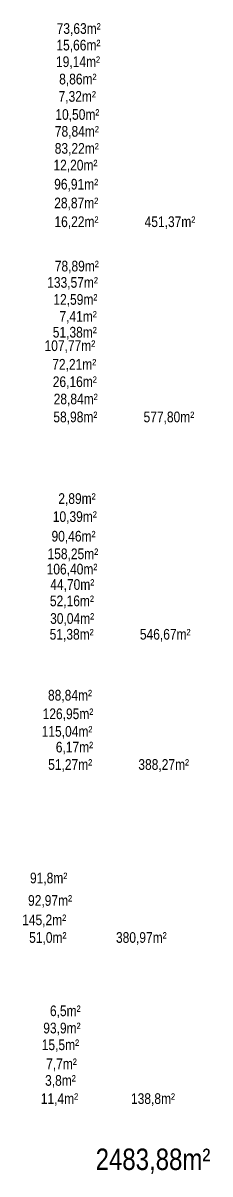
# Model space of a CAD drawing. Header units: millimetres. Extents: x -18485 to 40303, y -22087 to 35064.
# Drawn here: x 31603 to 40303, y -22087 to 31654 of the extents above; entities that cross this region are included whole.
import ezdxf

# ---------------------------------------------------------------- set-up
doc = ezdxf.new("R2010")
doc.units = ezdxf.units.MM
doc.layers.add('05-03_opis', color=10, linetype='Continuous', lineweight=5)
doc.styles.add('ariel', font='arial.ttf', dxfattribs={"width": 0.8})

msp = doc.modelspace()

# ---------------------------------------------------------------- texts
at = {"layer": '05-03_opis', "attachment_point": 5, "style": 'ariel'}
for s, insert, char_height, width in [('{\\fArial|b0|i0|c238|p34;73,63m²}', (34192, 31350), 500, 90.19), ('{\\fArial|b0|i0|c238|p34;15,66m²}', (34179, 30576), 500, 90.19), ('{\\fArial|b0|i0|c238|p34;19,14m²}', (34161, 29802), 500, 99.21), ('{\\fArial|b0|i0|c238|p34;8,86m²}', (34153, 28991), 500, 99.21), ('{\\fArial|b0|i0|c238|p34;7,32m²}', (34125, 28181), 500, 99.11), ('{\\fArial|b0|i0|c238|p34;10,50m²}', (34131, 27337), 500, 76.24), ('{\\fArial|b0|i0|c238|p34;78,84m²}', (34107, 26549), 500, 76.24), ('{\\fArial|b0|i0|c238|p34;83,22m²}', (34102, 25754), 500, 76.24), ('{\\fArial|b0|i0|c238|p34;12,20m²}', (34041, 24972), 500, 54.89), ('{\\fArial|b0|i0|c238|p34;96,91m²}', (34076, 24082), 500, 76.24), ('{\\fArial|b0|i0|c238|p34;28,87m²}', (34078, 23206), 500, 76.24), ('{\\fArial|b0|i0|c238|p34;16,22m²}', (34089, 22330), 500, 76.24), ('{\\fArial|b0|i0|c238|p34;451,37m²}', (38443, 22330), 500, 76.24), ('78,89m²', (34104, 20258), 500, 108.91), ('133,57m²', (33907, 19496), 500, 108.91), ('12,59m²', (34038, 18701), 500, 108.91), ('7,41m²', (34166, 17909), 500, 108.91), ('51,38m²', (34010, 17170), 500, 108.91), ('107,77m²', (33783, 16542), 500, 108.91), ('72,21m²', (33986, 15672), 500, 78.42), ('26,16m²', (34010, 14860), 500, 108.91), ('28,84m²', (34053, 14052), 500, 87.13), ('58,98m²', (34038, 13215), 500, 91.75), ('577,80m²', (38393, 13215), 500, 91.75), ('{\\fArial|b0|i0|c238|p34;2,89m²}', (34113, 9403), 500, 108.91), ('{\\fArial|b0|i0|c238|p34;10,39m²}', (34012, 8561), 500, 108.91), ('{\\fArial|b0|i0|c238|p34;90,46m²}', (33952, 7646), 500, 108.91), ('{\\fArial|b0|i0|c238|p34;158,25m²}', (33922, 6823), 500, 108.91), ('{\\fArial|b0|i0|c238|p34;106,40m²}', (33881, 6110), 500, 108.91), ('{\\fArial|b0|i0|c238|p34;44,70m²}', (33894, 5390), 500, 87.13), ('{\\fArial|b0|i0|c238|p34;52,16m²}', (33877, 4626), 500, 108.91), ('{\\fArial|b0|i0|c238|p34;30,04m²}', (33888, 3803), 500, 87.13), ('{\\fArial|b0|i0|c238|p34;51,38m²}', (33866, 3066), 500, 108.91), ('{\\fArial|b0|i0|c238|p34;546,67m²}', (38221, 3066), 500, 108.91), ('{\\fArial|b0|i0|c238|p34;88,84m²}', (33788, 222), 500, 79.4), ('{\\fArial|b0|i0|c238|p34;126,95m²}', (33694, -646), 500, 108.91), ('{\\fArial|b0|i0|c238|p34;115,04m²}', (33650, -1467), 500, 108.91), ('{\\fArial|b0|i0|c238|p34;6,17m²}', (33996, -2202), 500, 108.91), ('{\\fArial|b0|i0|c238|p34;51,27m²}', (33797, -3014), 500, 79.4), ('{\\fArial|b0|i0|c238|p34;388,27m²}', (38151, -3014), 500, 79.4), ('91,8m²', (32794, -8313), 500, 108.91), ('92,97m²', (32859, -9362), 500, 108.91), ('145,2m²', (32586, -10268), 500, 108.91), ('51,0m²', (32755, -11091), 500, 108.91), ('380,97m²', (37109, -11091), 500, 108.91), ('6,5m²', (33568, -14515), 500, 108.91), ('93,9m²', (33412, -15319), 500, 108.91), ('15,5m²', (33342, -16101), 500, 108.91), ('7,7m²', (33391, -16990), 500, 108.91), ('3,8m²', (33342, -17765), 500, 108.91), ('11,4m²', (33298, -18615), 500, 108.91), ('138,8m²', (37653, -18615), 500, 108.91), ('2483,88m²', (37653, -21494), 1000, 108.91)]:
    msp.add_mtext(s, dxfattribs=dict(at, insert=insert, char_height=char_height, width=width))

doc.saveas('drawing.dxf')
